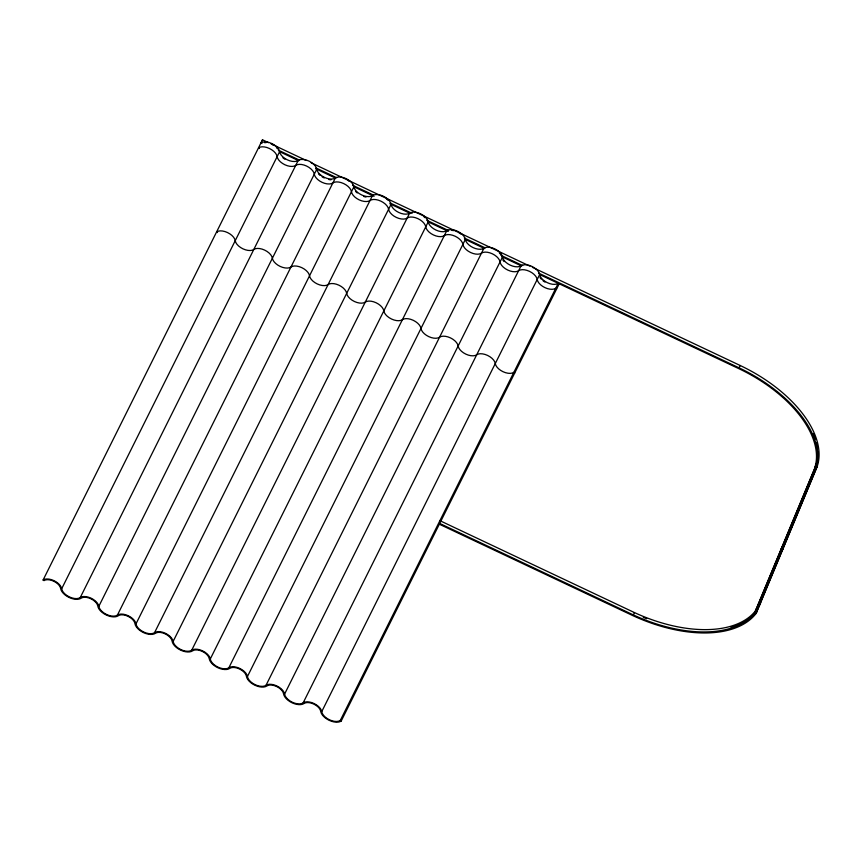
<?xml version="1.0" encoding="UTF-8"?>
<svg xmlns="http://www.w3.org/2000/svg" width="862" height="862" viewBox="0 0 862 862"><rect width="100%" height="100%" fill="white"/><g stroke="black" fill="none" stroke-linecap="round" stroke-linejoin="round"><path stroke-width="1.29" d="M261.908 143.555L261.024 142.92L261.348 142.122M262.177 140.603L262.511 139.806L268.588 142.683M439.717 523.439L633.344 614.918A114.474 63.023 26.5 0 0 754.713 612.742L815.754 465.9A108.461 59.704 26.5 0 0 817.564 451.268M754.713 612.742L815.754 465.9L817.154 466.525L756.049 613.518A116.025 63.874 26.5 0 1 633.042 615.716L438.683 523.891M756.049 613.518L817.165 466.536A110.013 60.566 26.5 0 0 740.221 365.51L532.36 267.306M261.024 142.92A10.85 5.969 26.5 0 1 271.864 143.555A10.85 5.969 26.5 0 1 279.6 151.69A10.85 5.969 26.5 0 0 287.326 159.836A10.85 5.969 26.5 0 0 298.177 160.472A10.85 5.969 26.5 0 1 309.016 161.108A10.85 5.969 26.5 0 1 316.753 169.243A10.85 5.969 26.5 0 0 324.478 177.389A10.85 5.969 26.5 0 0 335.329 178.025A10.85 5.969 26.5 0 1 346.168 178.66A10.85 5.969 26.5 0 1 353.905 186.795A10.85 5.969 26.5 0 0 361.631 194.941A10.85 5.969 26.5 0 0 372.481 195.577A10.85 5.969 26.5 0 1 383.321 196.213A10.85 5.969 26.5 0 1 391.057 204.348A10.85 5.969 26.5 0 0 398.783 212.494A10.85 5.969 26.5 0 0 409.633 213.129A10.85 5.969 26.5 0 1 420.473 213.765A10.85 5.969 26.5 0 1 428.209 221.9A10.85 5.969 26.5 0 0 435.935 230.046A10.85 5.969 26.5 0 0 446.785 230.682A10.85 5.969 26.5 0 1 457.625 231.318A10.85 5.969 26.5 0 1 465.351 239.453A10.85 5.969 26.5 0 0 473.087 247.599A10.85 5.969 26.5 0 0 483.927 248.234A10.85 5.969 26.5 0 1 494.777 248.87A10.85 5.969 26.5 0 1 502.503 257.005A10.85 5.969 26.5 0 0 510.239 265.151A10.85 5.969 26.5 0 0 521.079 265.787A10.85 5.969 26.5 0 1 531.929 266.412A10.85 5.969 26.5 0 1 539.655 274.558A10.85 5.969 26.5 0 0 547.392 282.704A10.85 5.969 26.5 0 0 558.231 283.339L559.115 283.964L341.19 721.052A11.971 6.584 26.5 0 1 329.23 720.352A11.971 6.584 26.5 0 1 320.707 711.376A9.73 5.355 26.5 0 0 313.768 704.071A9.73 5.355 26.5 0 0 304.038 703.5A11.971 6.584 26.5 0 1 292.078 702.799A11.971 6.584 26.5 0 1 283.555 693.824A9.73 5.355 26.5 0 0 276.616 686.518A9.73 5.355 26.5 0 0 266.886 685.947A11.971 6.584 26.5 0 1 254.926 685.247A11.971 6.584 26.5 0 1 246.403 676.271A9.73 5.355 26.5 0 0 239.464 668.966A9.73 5.355 26.5 0 0 229.734 668.395A11.971 6.584 26.5 0 1 217.774 667.694A11.971 6.584 26.5 0 1 209.25 658.719A9.73 5.355 26.5 0 0 202.311 651.413A9.73 5.355 26.5 0 0 192.582 650.842A11.971 6.584 26.5 0 1 180.621 650.142A11.971 6.584 26.5 0 1 172.098 641.166A9.73 5.355 26.5 0 0 165.159 633.861A9.73 5.355 26.5 0 0 155.429 633.29A11.971 6.584 26.5 0 1 143.48 632.589A11.971 6.584 26.5 0 1 134.946 623.614A9.73 5.355 26.5 0 0 128.007 616.308A9.73 5.355 26.5 0 0 118.288 615.737A11.971 6.584 26.5 0 1 106.328 615.037A11.971 6.584 26.5 0 1 97.794 606.061A9.73 5.355 26.5 0 0 90.855 598.756A9.73 5.355 26.5 0 0 81.136 598.185A11.971 6.584 26.5 0 1 69.175 597.495A11.971 6.584 26.5 0 1 60.642 588.509A9.73 5.355 26.5 0 0 53.703 581.203A9.73 5.355 26.5 0 0 43.984 580.632L43.1 580.007L262.511 139.806M341.19 721.052L340.307 720.416A10.85 5.969 26.5 0 1 329.467 719.792A10.85 5.969 26.5 0 1 321.731 711.646A10.85 5.969 26.5 0 0 314.005 703.5A10.85 5.969 26.5 0 0 303.155 702.864A10.85 5.969 26.5 0 1 292.315 702.239A10.85 5.969 26.5 0 1 284.589 694.093A10.85 5.969 26.5 0 0 276.853 685.947A10.85 5.969 26.5 0 0 266.013 685.312A10.85 5.969 26.5 0 1 255.163 684.687A10.85 5.969 26.5 0 1 247.437 676.541A10.85 5.969 26.5 0 0 239.701 668.395A10.85 5.969 26.5 0 0 228.861 667.759A10.85 5.969 26.5 0 1 218.011 667.134A10.85 5.969 26.5 0 1 210.285 658.988A10.85 5.969 26.5 0 0 202.548 650.842A10.85 5.969 26.5 0 0 191.709 650.217A10.85 5.969 26.5 0 1 180.858 649.582A10.85 5.969 26.5 0 1 173.133 641.436A10.85 5.969 26.5 0 0 165.396 633.29A10.85 5.969 26.5 0 0 154.557 632.665A10.85 5.969 26.5 0 1 143.706 632.029A10.85 5.969 26.5 0 1 135.98 623.883A10.85 5.969 26.5 0 0 128.244 615.737A10.85 5.969 26.5 0 0 117.404 615.112A10.85 5.969 26.5 0 1 106.565 614.477A10.85 5.969 26.5 0 1 98.828 606.331A10.85 5.969 26.5 0 0 91.092 598.185A10.85 5.969 26.5 0 0 80.252 597.56A10.85 5.969 26.5 0 1 69.413 596.924A10.85 5.969 26.5 0 1 61.676 588.778L279.6 151.69M80.252 597.56L298.177 160.472M98.828 606.331L316.753 169.243M117.404 615.112L335.329 178.025M135.98 623.883L353.905 186.795M154.557 632.665L372.481 195.577M173.133 641.436L391.057 204.348M191.709 650.217L409.633 213.129M210.285 658.988L428.209 221.9M228.861 667.759L446.785 230.682M247.437 676.541L465.351 239.453M266.013 685.312L483.927 248.234M284.589 694.093L502.503 257.005M303.155 702.864L521.079 265.787M321.731 711.646L539.655 274.558M340.307 720.416L558.231 283.339M816.012 468.853A110.013 60.566 26.5 0 0 739.057 367.826L740.221 365.51M633.344 614.918L634.497 612.602A114.474 63.023 26.5 0 0 755.866 610.425M780.864 549.633L782.017 547.316L783.407 547.973L782.243 550.29M755.769 610.177L756.933 607.861M759.487 605.221L760.64 602.904M271.013 143.825L306.269 160.483M311.128 162.778L529.925 266.153M278.372 150.171L299.028 159.933M316.052 167.971L336.719 177.734M352.515 185.201L373.181 194.963M390.195 203.001L412.079 213.334M426.668 220.23L448.542 230.563M464.349 238.031L485.015 247.793M500.811 255.26L522.695 265.604M538.491 273.06L739.057 367.826M279.256 151.529L298.705 160.72M315.718 168.758L335.167 177.949M353.409 186.558L374.065 196.32M389.872 203.788L410.538 213.55M427.552 221.599L448.218 231.361M465.232 239.399L484.681 248.59M501.706 256.628L521.154 265.819M539.386 274.428L738.734 368.613A108.461 59.704 26.5 0 1 814.601 468.217M439.663 520.551L634.497 612.602M556.658 288.899L555.774 288.264A10.85 5.969 26.5 0 1 544.935 287.628A10.85 5.969 26.5 0 1 537.198 279.482A10.85 5.969 26.5 0 0 529.473 271.347A10.85 5.969 26.5 0 0 518.622 270.711A10.85 5.969 26.5 0 1 507.783 270.075A10.85 5.969 26.5 0 1 500.046 261.929A10.85 5.969 26.5 0 0 492.321 253.794A10.85 5.969 26.5 0 0 481.481 253.159A10.85 5.969 26.5 0 1 470.63 252.523A10.85 5.969 26.5 0 1 462.905 244.377A10.85 5.969 26.5 0 0 455.168 236.242A10.85 5.969 26.5 0 0 444.329 235.606A10.85 5.969 26.5 0 1 433.478 234.97A10.85 5.969 26.5 0 1 425.753 226.825A10.85 5.969 26.5 0 0 418.016 218.689A10.85 5.969 26.5 0 0 407.176 218.054A10.85 5.969 26.5 0 1 396.326 217.418A10.85 5.969 26.5 0 1 388.6 209.272A10.85 5.969 26.5 0 0 380.864 201.137A10.85 5.969 26.5 0 0 370.024 200.501A10.85 5.969 26.5 0 1 359.174 199.865A10.85 5.969 26.5 0 1 351.448 191.72A10.85 5.969 26.5 0 0 343.712 183.584A10.85 5.969 26.5 0 0 332.872 182.949A10.85 5.969 26.5 0 1 322.022 182.313A10.85 5.969 26.5 0 1 314.296 174.167A10.85 5.969 26.5 0 0 306.56 166.032A10.85 5.969 26.5 0 0 295.72 165.396A10.85 5.969 26.5 0 1 284.88 164.761A10.85 5.969 26.5 0 1 277.144 156.615A10.85 5.969 26.5 0 0 269.407 148.48A10.85 5.969 26.5 0 0 258.568 147.844L259.451 148.48M514.743 372.966L513.86 372.33A10.85 5.969 26.5 0 1 503.02 371.705A10.85 5.969 26.5 0 1 495.284 363.559A10.85 5.969 26.5 0 0 487.558 355.413A10.85 5.969 26.5 0 0 476.708 354.778A10.85 5.969 26.5 0 1 465.868 354.153A10.85 5.969 26.5 0 1 458.131 346.007A10.85 5.969 26.5 0 0 450.406 337.861A10.85 5.969 26.5 0 0 439.555 337.225A10.85 5.969 26.5 0 1 428.716 336.6A10.85 5.969 26.5 0 1 420.979 328.454A10.85 5.969 26.5 0 0 413.254 320.308A10.85 5.969 26.5 0 0 402.403 319.673A10.85 5.969 26.5 0 1 391.563 319.048A10.85 5.969 26.5 0 1 383.827 310.902A10.85 5.969 26.5 0 0 376.101 302.756A10.85 5.969 26.5 0 0 365.251 302.12A10.85 5.969 26.5 0 1 354.411 301.495A10.85 5.969 26.5 0 1 346.675 293.349A10.85 5.969 26.5 0 0 338.949 285.203A10.85 5.969 26.5 0 0 328.099 284.579A10.85 5.969 26.5 0 1 317.259 283.943A10.85 5.969 26.5 0 1 309.523 275.797A10.85 5.969 26.5 0 0 301.797 267.651A10.85 5.969 26.5 0 0 290.957 267.026A10.85 5.969 26.5 0 1 280.107 266.39A10.85 5.969 26.5 0 1 272.381 258.244A10.85 5.969 26.5 0 0 264.645 250.099A10.85 5.969 26.5 0 0 253.805 249.474A10.85 5.969 26.5 0 1 242.955 248.838A10.85 5.969 26.5 0 1 235.229 240.692A10.85 5.969 26.5 0 0 227.493 232.546A10.85 5.969 26.5 0 0 216.653 231.921L217.526 232.546M544.978 282.089A11.971 6.584 26.5 0 1 543.006 280.7M541.325 279.148A11.971 6.584 26.5 0 1 540 277.521M504.173 261.595A11.971 6.584 26.5 0 1 502.848 259.968M499.281 252.781A9.73 5.355 26.5 0 1 500.359 254.107M451.882 230.391A9.73 5.355 26.5 0 1 453.671 230.628M459.155 232.848A9.73 5.355 26.5 0 1 460.761 233.979M423.608 216.427A9.73 5.355 26.5 0 1 424.977 217.677M386.456 198.874A9.73 5.355 26.5 0 1 387.825 200.124M365.973 197.053A11.971 6.584 26.5 0 1 363.678 196.428M357.256 192.937A11.971 6.584 26.5 0 1 355.564 191.386M347.698 180.19A9.73 5.355 26.5 0 1 349.304 181.322M331.019 179.792A11.971 6.584 26.5 0 1 328.821 179.501M324.252 177.96A11.971 6.584 26.5 0 1 322.076 176.775M320.104 175.385A11.971 6.584 26.5 0 1 318.423 173.833M284.923 159.222A11.971 6.584 26.5 0 1 282.952 157.832M264.472 142.661A9.73 5.355 26.5 0 1 266.121 142.629M271.627 144.116A9.73 5.355 26.5 0 1 273.394 145.085M276.368 147.467A9.73 5.355 26.5 0 1 277.456 148.792M813.114 433.511A108.461 59.704 26.5 0 1 815.193 439.157M816.185 442.648A108.461 59.704 26.5 0 1 817.467 450.072M757.202 611.201A116.025 63.874 26.5 0 1 731.127 627.428M646.672 618.679A116.025 63.874 26.5 0 1 643.257 617.332M43.1 580.007A10.85 5.969 26.5 0 1 53.94 580.632A10.85 5.969 26.5 0 1 61.676 588.778"/></g></svg>
